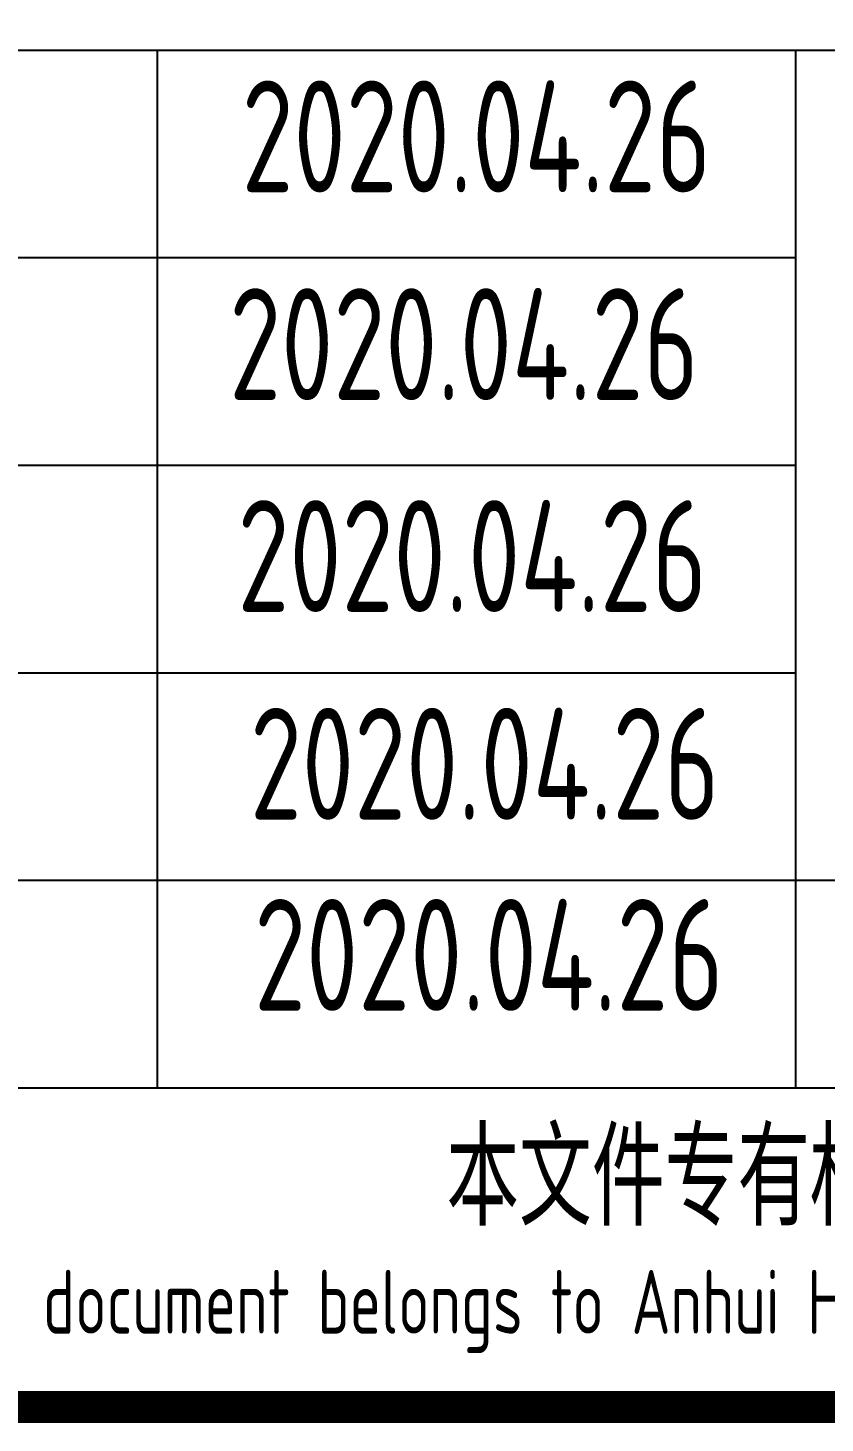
# Model space of a CAD drawing. Extents: x 6250600 to 6678662, y -692028 to -290561.
# Drawn here: x 6587531 to 6590030, y -511192 to -506822 of the extents above; entities that cross this region are included whole.
import ezdxf
from ezdxf.enums import TextEntityAlignment as Align

# ---------------------------------------------------------------- set-up
doc = ezdxf.new("R2010")
doc.units = 0
doc.header["$LTSCALE"] = 1000
doc.header["$MEASUREMENT"] = 0
doc.linetypes.add('2', pattern=[18.5, 12, -3, 0.5, -3])
doc.layers.get('0').update_dxf_attribs({"linetype": 'CONTINUOUS'})
doc.layers.add('PUB_TITLE', color=4, linetype='CONTINUOUS')
doc.styles.add('AHD', font='sceie.shx', dxfattribs={"width": 0.7, "bigfont": 'sceic.shx'})
doc.styles.add('sceie', font='sceie.shx', dxfattribs={"width": 0.7, "bigfont": 'sceic.shx'})

# ---------------------------------------------------------------- blocks, each defined once
blk = doc.blocks.new('qm')
at = {"style": 'sceie', "width": 0.8}
for p in [(-941169.6, -984626.3), (-941208.7, -985276.9), (-941182.6, -985940.5), (-941143.6, -986591.1), (-941130.5, -987189.7)]:
    blk.add_attdef('2020.04.26', text='', height=350, dxfattribs=at).set_placement(p, align=Align.MIDDLE)

msp = doc.modelspace()

# ---------------------------------------------------------------- linework, layer by layer
for p, q in [((6584437.7, -506891.8), (6602437.7, -506891.8)), ((6587937.7, -510141.8), (6587937.7, -506891.8)), ((6589937.7, -510141.8), (6589937.7, -506891.8)), ((6584437.7, -507541.8), (6589937.7, -507541.8)), ((6584437.7, -508191.8), (6589937.7, -508191.8)), ((6584437.7, -508841.8), (6589937.7, -508841.8)), ((6584437.7, -509491.8), (6602437.7, -509491.8)), ((6584437.7, -510141.8), (6602437.7, -510141.8)), ((6584437.7, -511141.8), (6602437.7, -511141.8))]:
    msp.add_line(p, q)
at = {"layer": 'PUB_TITLE', "color": 4, "const_width": 100}
msp.add_lwpolyline([(6546537.7, -511141.8), (6602437.7, -511141.8), (6602437.7, -471141.8), (6546537.7, -471141.8)], close=True, dxfattribs=at)

# ---------------------------------------------------------------- block references
at = {"color": 4, "linetype": '2'}
ref = msp.add_blockref('qm', (7530106.6, 477464.7), dxfattribs=at)
ref.add_attrib('2020.04.26', '2020.04.26', dxfattribs={"height": 350, "style": 'sceie', "width": 0.8}).set_placement((6588976.1, -509725), align=Align.MIDDLE)
ref.add_attrib('2020.04.26', '2020.04.26', dxfattribs={"height": 350, "style": 'sceie', "width": 0.8}).set_placement((6588963.1, -509126.4), align=Align.MIDDLE)
ref.add_attrib('2020.04.26', '2020.04.26', dxfattribs={"height": 350, "style": 'sceie', "width": 0.8}).set_placement((6588924, -508475.8), align=Align.MIDDLE)
ref.add_attrib('2020.04.26', '2020.04.26', dxfattribs={"height": 350, "style": 'sceie', "width": 0.8}).set_placement((6588898, -507812.2), align=Align.MIDDLE)
ref.add_attrib('2020.04.26', '2020.04.26', dxfattribs={"height": 350, "style": 'sceie', "width": 0.8}).set_placement((6588937, -507161.6), align=Align.MIDDLE)

# ---------------------------------------------------------------- texts
at = {"style": 'AHD', "width": 0.8}
for s, height, p in [('本文件专有权属安徽华东化工医药工程有限责任公司所有,未经许可不得复制或转让给第三方', 300, (6593437.7, -510441.8)), ('本文件专有权属安徽华东化工医药工程有限责任公司所有,未经许可不得复制或转让给第三方', 300, (6593437.7, -510441.8)), ('The proprietary right of this document belongs to Anhui Huadong Chemical And Medical Engineering  Co.,Ltd.  and any replication or transfer to the 3rd. side is forbidden without its permission. ', 200, (6593437.7, -510841.8)), ('The proprietary right of this document belongs to Anhui Huadong Chemical And Medical Engineering  Co.,Ltd.  and any replication or transfer to the 3rd. side is forbidden without its permission. ', 200, (6593437.7, -510841.8))]:
    msp.add_text(s, height=height, dxfattribs=at).set_placement(p, align=Align.MIDDLE)

doc.saveas('drawing.dxf')
